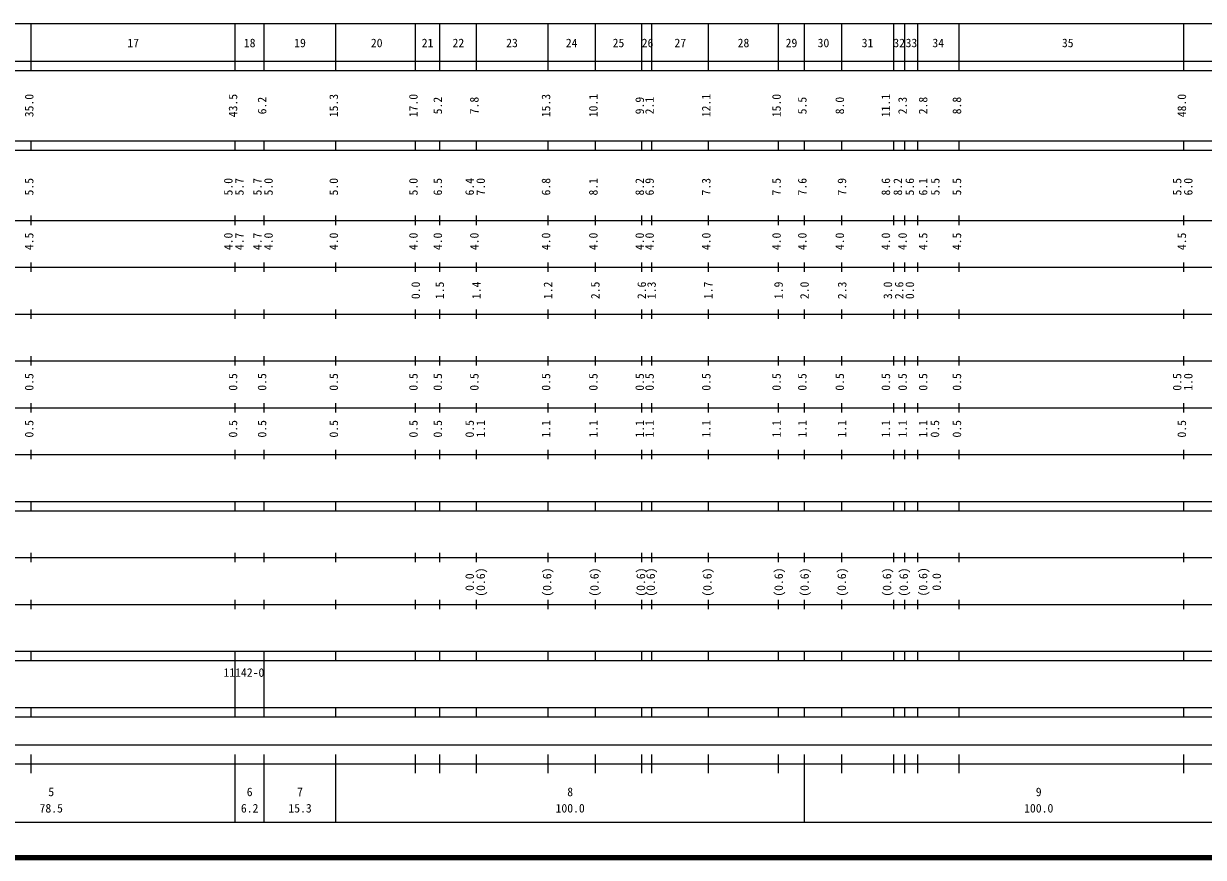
# Model space of a CAD drawing. Units: millimetres on the paper, enlarged 1000 times. Extents: x 40000 to 680000, y 20000 to 380000.
# Drawn here: x 301351 to 553151, y 20000 to 198000 of the extents above; entities that cross this region are included whole.
import ezdxf
from ezdxf.enums import TextEntityAlignment as Align

# ---------------------------------------------------------------- set-up
doc = ezdxf.new("R2010")
doc.units = ezdxf.units.MM
doc.header["$LTSCALE"] = 1000
doc.layers.add('M-TTL', color=2, linetype='Continuous', lineweight=140)
doc.layers.add('M-TTL-BAND', color=7, linetype='Continuous', lineweight=25)
doc.styles.add('ＭＳ ゴシック', font='')
doc.styles.get('ＭＳ ゴシック').set_extended_font_data('MS Gothic')

msp = doc.modelspace()

# ---------------------------------------------------------------- linework, layer by layer
at = {"layer": 'M-TTL'}
msp.add_line((40000, 20000), (680000, 20000), dxfattribs=at)
at = {"layer": 'M-TTL-BAND'}
for p, q in [((68000, 198000), (579000, 198000)), ((303000, 188000), (303000, 198000)), ((346500, 188000), (346500, 198000)), ((352700, 188000), (352700, 198000)), ((368000, 188000), (368000, 198000)), ((385000, 188000), (385000, 198000)), ((390200, 188000), (390200, 198000)), ((398000, 188000), (398000, 198000)), ((413300, 188000), (413300, 198000)), ((423400, 188000), (423400, 198000)), ((433300, 188000), (433300, 198000)), ((435400, 188000), (435400, 198000)), ((447500, 188000), (447500, 198000)), ((462500, 188000), (462500, 198000)), ((468000, 188000), (468000, 198000)), ((476000, 188000), (476000, 198000)), ((487100, 188000), (487100, 198000)), ((489400, 188000), (489400, 198000)), ((492200, 188000), (492200, 198000)), ((501000, 188000), (501000, 198000)), ((549000, 188000), (549000, 198000)), ((40000, 190000), (579000, 190000)), ((40000, 188000), (579000, 188000)), ((40000, 173000), (579000, 173000)), ((303000, 171000), (303000, 173000)), ((346500, 171000), (346500, 173000)), ((352700, 171000), (352700, 173000)), ((368000, 171000), (368000, 173000)), ((385000, 171000), (385000, 173000)), ((390200, 171000), (390200, 173000)), ((398000, 171000), (398000, 173000)), ((413300, 171000), (413300, 173000)), ((423400, 171000), (423400, 173000)), ((433300, 171000), (433300, 173000)), ((435400, 171000), (435400, 173000)), ((447500, 171000), (447500, 173000)), ((462500, 171000), (462500, 173000)), ((468000, 171000), (468000, 173000)), ((476000, 171000), (476000, 173000)), ((487100, 171000), (487100, 173000)), ((489400, 171000), (489400, 173000)), ((492200, 171000), (492200, 173000)), ((501000, 171000), (501000, 173000)), ((549000, 171000), (549000, 173000)), ((40000, 171000), (579000, 171000)), ((303000, 155000), (303000, 157000)), ((346500, 155000), (346500, 157000)), ((352700, 155000), (352700, 157000)), ((368000, 155000), (368000, 157000)), ((385000, 155000), (385000, 157000)), ((390200, 155000), (390200, 157000)), ((398000, 155000), (398000, 157000)), ((413300, 155000), (413300, 157000)), ((423400, 155000), (423400, 157000)), ((433300, 155000), (433300, 157000)), ((435400, 155000), (435400, 157000)), ((447500, 155000), (447500, 157000)), ((462500, 155000), (462500, 157000)), ((468000, 155000), (468000, 157000)), ((476000, 155000), (476000, 157000)), ((487100, 155000), (487100, 157000)), ((489400, 155000), (489400, 157000)), ((492200, 155000), (492200, 157000)), ((501000, 155000), (501000, 157000)), ((549000, 155000), (549000, 157000)), ((40000, 156000), (579000, 156000)), ((303000, 145000), (303000, 147000)), ((346500, 145000), (346500, 147000)), ((352700, 145000), (352700, 147000)), ((368000, 145000), (368000, 147000)), ((385000, 145000), (385000, 147000)), ((390200, 145000), (390200, 147000)), ((398000, 145000), (398000, 147000)), ((413300, 145000), (413300, 147000)), ((423400, 145000), (423400, 147000)), ((433300, 145000), (433300, 147000)), ((435400, 145000), (435400, 147000)), ((447500, 145000), (447500, 147000)), ((462500, 145000), (462500, 147000)), ((468000, 145000), (468000, 147000)), ((476000, 145000), (476000, 147000)), ((487100, 145000), (487100, 147000)), ((489400, 145000), (489400, 147000)), ((492200, 145000), (492200, 147000)), ((501000, 145000), (501000, 147000)), ((549000, 145000), (549000, 147000)), ((46000, 146000), (579000, 146000)), ((52000, 136000), (579000, 136000)), ((303000, 135000), (303000, 137000)), ((346500, 135000), (346500, 137000)), ((352700, 135000), (352700, 137000)), ((368000, 135000), (368000, 137000)), ((385000, 135000), (385000, 137000)), ((390200, 135000), (390200, 137000)), ((398000, 135000), (398000, 137000)), ((413300, 135000), (413300, 137000)), ((423400, 135000), (423400, 137000)), ((433300, 135000), (433300, 137000)), ((435400, 135000), (435400, 137000)), ((447500, 135000), (447500, 137000)), ((462500, 135000), (462500, 137000)), ((468000, 135000), (468000, 137000)), ((476000, 135000), (476000, 137000)), ((487100, 135000), (487100, 137000)), ((489400, 135000), (489400, 137000)), ((492200, 135000), (492200, 137000)), ((501000, 135000), (501000, 137000)), ((549000, 135000), (549000, 137000)), ((46000, 126000), (579000, 126000)), ((303000, 125000), (303000, 127000)), ((346500, 125000), (346500, 127000)), ((352700, 125000), (352700, 127000)), ((368000, 125000), (368000, 127000)), ((385000, 125000), (385000, 127000)), ((390200, 125000), (390200, 127000)), ((398000, 125000), (398000, 127000)), ((413300, 125000), (413300, 127000)), ((423400, 125000), (423400, 127000)), ((433300, 125000), (433300, 127000)), ((435400, 125000), (435400, 127000)), ((447500, 125000), (447500, 127000)), ((462500, 125000), (462500, 127000)), ((468000, 125000), (468000, 127000)), ((476000, 125000), (476000, 127000)), ((487100, 125000), (487100, 127000)), ((489400, 125000), (489400, 127000)), ((492200, 125000), (492200, 127000)), ((501000, 125000), (501000, 127000)), ((549000, 125000), (549000, 127000)), ((52000, 116000), (579000, 116000)), ((303000, 115000), (303000, 117000)), ((346500, 115000), (346500, 117000)), ((352700, 115000), (352700, 117000)), ((368000, 115000), (368000, 117000)), ((385000, 115000), (385000, 117000)), ((390200, 115000), (390200, 117000)), ((398000, 115000), (398000, 117000)), ((413300, 115000), (413300, 117000)), ((423400, 115000), (423400, 117000)), ((433300, 115000), (433300, 117000)), ((435400, 115000), (435400, 117000)), ((447500, 115000), (447500, 117000)), ((462500, 115000), (462500, 117000)), ((468000, 115000), (468000, 117000)), ((476000, 115000), (476000, 117000)), ((487100, 115000), (487100, 117000)), ((489400, 115000), (489400, 117000)), ((492200, 115000), (492200, 117000)), ((501000, 115000), (501000, 117000)), ((549000, 115000), (549000, 117000)), ((46000, 106000), (579000, 106000)), ((303000, 105000), (303000, 107000)), ((346500, 105000), (346500, 107000)), ((352700, 105000), (352700, 107000)), ((368000, 105000), (368000, 107000)), ((385000, 105000), (385000, 107000)), ((390200, 105000), (390200, 107000)), ((398000, 105000), (398000, 107000)), ((413300, 105000), (413300, 107000)), ((423400, 105000), (423400, 107000)), ((433300, 105000), (433300, 107000)), ((435400, 105000), (435400, 107000)), ((447500, 105000), (447500, 107000)), ((462500, 105000), (462500, 107000)), ((468000, 105000), (468000, 107000)), ((476000, 105000), (476000, 107000)), ((487100, 105000), (487100, 107000)), ((489400, 105000), (489400, 107000)), ((492200, 105000), (492200, 107000)), ((501000, 105000), (501000, 107000)), ((549000, 105000), (549000, 107000)), ((40000, 96000), (579000, 96000)), ((303000, 94000), (303000, 96000)), ((346500, 94000), (346500, 96000)), ((352700, 94000), (352700, 96000)), ((368000, 94000), (368000, 96000)), ((385000, 94000), (385000, 96000)), ((390200, 94000), (390200, 96000)), ((398000, 94000), (398000, 96000)), ((413300, 94000), (413300, 96000)), ((423400, 94000), (423400, 96000)), ((433300, 94000), (433300, 96000)), ((435400, 94000), (435400, 96000)), ((447500, 94000), (447500, 96000)), ((462500, 94000), (462500, 96000)), ((468000, 94000), (468000, 96000)), ((476000, 94000), (476000, 96000)), ((487100, 94000), (487100, 96000)), ((489400, 94000), (489400, 96000)), ((492200, 94000), (492200, 96000)), ((501000, 94000), (501000, 96000)), ((549000, 94000), (549000, 96000)), ((40000, 94000), (579000, 94000)), ((49000, 84000), (579000, 84000)), ((303000, 83000), (303000, 85000)), ((346500, 83000), (346500, 85000)), ((352700, 83000), (352700, 85000)), ((368000, 83000), (368000, 85000)), ((385000, 83000), (385000, 85000)), ((390200, 83000), (390200, 85000)), ((398000, 83000), (398000, 85000)), ((413300, 83000), (413300, 85000)), ((423400, 83000), (423400, 85000)), ((433300, 83000), (433300, 85000)), ((435400, 83000), (435400, 85000)), ((447500, 83000), (447500, 85000)), ((462500, 83000), (462500, 85000)), ((468000, 83000), (468000, 85000)), ((476000, 83000), (476000, 85000)), ((487100, 83000), (487100, 85000)), ((489400, 83000), (489400, 85000)), ((492200, 83000), (492200, 85000)), ((501000, 83000), (501000, 85000)), ((549000, 83000), (549000, 85000)), ((40000, 74000), (579000, 74000)), ((303000, 73000), (303000, 75000)), ((346500, 73000), (346500, 75000)), ((352700, 73000), (352700, 75000)), ((368000, 73000), (368000, 75000)), ((385000, 73000), (385000, 75000)), ((390200, 73000), (390200, 75000)), ((398000, 73000), (398000, 75000)), ((413300, 73000), (413300, 75000)), ((423400, 73000), (423400, 75000)), ((433300, 73000), (433300, 75000)), ((435400, 73000), (435400, 75000)), ((447500, 73000), (447500, 75000)), ((462500, 73000), (462500, 75000)), ((468000, 73000), (468000, 75000)), ((476000, 73000), (476000, 75000)), ((487100, 73000), (487100, 75000)), ((489400, 73000), (489400, 75000)), ((492200, 73000), (492200, 75000)), ((501000, 73000), (501000, 75000)), ((549000, 73000), (549000, 75000)), ((40000, 64000), (579000, 64000)), ((303000, 62000), (303000, 64000)), ((346500, 62000), (346500, 64000)), ((352700, 62000), (352700, 64000)), ((368000, 62000), (368000, 64000)), ((385000, 62000), (385000, 64000)), ((390200, 62000), (390200, 64000)), ((398000, 62000), (398000, 64000)), ((413300, 62000), (413300, 64000)), ((423400, 62000), (423400, 64000)), ((433300, 62000), (433300, 64000)), ((435400, 62000), (435400, 64000)), ((447500, 62000), (447500, 64000)), ((462500, 62000), (462500, 64000)), ((468000, 62000), (468000, 64000)), ((476000, 62000), (476000, 64000)), ((487100, 62000), (487100, 64000)), ((489400, 62000), (489400, 64000)), ((492200, 62000), (492200, 64000)), ((501000, 62000), (501000, 64000)), ((549000, 62000), (549000, 64000)), ((40000, 62000), (579000, 62000)), ((346500, 52000), (346500, 62000)), ((352700, 52000), (352700, 62000)), ((40000, 52000), (579000, 52000)), ((303000, 50000), (303000, 52000)), ((346500, 50000), (346500, 52000)), ((352700, 50000), (352700, 52000)), ((368000, 50000), (368000, 52000)), ((385000, 50000), (385000, 52000)), ((390200, 50000), (390200, 52000)), ((398000, 50000), (398000, 52000)), ((413300, 50000), (413300, 52000)), ((423400, 50000), (423400, 52000)), ((433300, 50000), (433300, 52000)), ((435400, 50000), (435400, 52000)), ((447500, 50000), (447500, 52000)), ((462500, 50000), (462500, 52000)), ((468000, 50000), (468000, 52000)), ((476000, 50000), (476000, 52000)), ((487100, 50000), (487100, 52000)), ((489400, 50000), (489400, 52000)), ((492200, 50000), (492200, 52000)), ((501000, 50000), (501000, 52000)), ((549000, 50000), (549000, 52000)), ((40000, 50000), (579000, 50000)), ((71000, 44000), (565000, 44000)), ((303000, 38000), (303000, 42000)), ((346500, 27500), (346500, 42000)), ((352700, 27500), (352700, 42000)), ((368000, 27500), (368000, 42000)), ((385000, 38000), (385000, 42000)), ((390200, 38000), (390200, 42000)), ((398000, 38000), (398000, 42000)), ((413300, 38000), (413300, 42000)), ((423400, 38000), (423400, 42000)), ((433300, 38000), (433300, 42000)), ((435400, 38000), (435400, 42000)), ((447500, 38000), (447500, 42000)), ((462500, 38000), (462500, 42000)), ((468000, 27500), (468000, 42000)), ((476000, 38000), (476000, 42000)), ((487100, 38000), (487100, 42000)), ((489400, 38000), (489400, 42000)), ((492200, 38000), (492200, 42000)), ((501000, 38000), (501000, 42000)), ((549000, 38000), (549000, 42000)), ((40000, 40000), (579000, 40000)), ((68000, 27500), (579000, 27500))]:
    msp.add_line(p, q, dxfattribs=at)

# ---------------------------------------------------------------- texts
at = {"layer": 'M-TTL-BAND', "style": 'ＭＳ ゴシック'}
for s, p in [('17', (324750, 192405)), ('18', (349600, 192405)), ('19', (360350, 192405)), ('20', (376714, 192405)), ('21', (387567, 192405)), ('22', (394147, 192405)), ('23', (405596, 192405)), ('24', (418324, 192405)), ('25', (428314, 192405)), ('26', (434517, 192405)), ('27', (441505, 192405)), ('28', (454992, 192405)), ('29', (465232, 192405)), ('30', (472057, 192405)), ('31', (481468, 192405)), ('32', (488224, 192405)), ('33', (490834, 192405)), ('34', (496562, 192405)), ('35', (524195, 192405)), ('5', (307250, 32523)), ('6', (349600, 32523)), ('7', (360350, 32523)), ('8', (418000, 32523)), ('9', (518000, 32523)), ('78.5', (307250, 29033)), ('6.2', (349600, 29033)), ('15.3', (360350, 29033)), ('100.0', (418000, 29033)), ('100.0', (518000, 29033))]:
    msp.add_text(s, height=1833, dxfattribs=at).set_placement(p, align=Align.BOTTOM_CENTER)
for s, p in [('35.0', (304000, 180500)), ('43.5', (347500, 180500)), ('6.2', (353700, 180500)), ('15.3', (369000, 180500)), ('17.0', (386000, 180500)), ('5.2', (391200, 180500)), ('7.8', (399000, 180500)), ('15.3', (414300, 180500)), ('10.1', (424400, 180500)), ('9.9', (434300, 180500)), ('2.1', (436400, 180500)), ('12.1', (448500, 180500)), ('15.0', (463500, 180500)), ('5.5', (469000, 180500)), ('8.0', (477000, 180500)), ('11.1', (486830, 180500)), ('2.3', (490400, 180500)), ('2.8', (494785, 180500)), ('8.8', (502000, 180500)), ('48.0', (550000, 180500)), ('5.5', (304000, 163174)), ('5.0', (346500, 163174)), ('5.7', (348870, 163174)), ('5.7', (352700, 163174)), ('5.0', (355070, 163174)), ('5.0', (369000, 163174)), ('5.0', (386000, 163174)), ('6.5', (391200, 163174)), ('6.4', (398000, 163174)), ('7.0', (400370, 163174)), ('6.8', (414300, 163174)), ('8.1', (424400, 163174)), ('8.2', (434300, 163174)), ('6.9', (436400, 163174)), ('7.3', (448500, 163174)), ('7.5', (463500, 163174)), ('7.6', (469000, 163174)), ('8.6', (486830, 163174)), ('8.2', (489382, 163174)), ('5.6', (491940, 163174)), ('6.1', (494785, 163174)), ('5.5', (497380, 163174)), ('5.5', (502000, 163174)), ('5.5', (549000, 163174)), ('6.0', (551370, 163174)), ('4.5', (304000, 151500)), ('4.0', (346500, 151500)), ('4.7', (348870, 151500)), ('4.7', (352700, 151500)), ('4.0', (355070, 151500)), ('4.0', (369000, 151500)), ('4.0', (386000, 151500)), ('4.0', (391200, 151500)), ('4.0', (399000, 151500)), ('4.0', (414300, 151500)), ('4.0', (424400, 151500)), ('4.0', (434300, 151500)), ('4.0', (436400, 151500)), ('4.0', (448500, 151500)), ('4.0', (463500, 151500)), ('4.0', (469000, 151500)), ('4.0', (477000, 151500)), ('4.0', (486830, 151500)), ('4.0', (490400, 151500)), ('4.5', (494785, 151500)), ('4.5', (502000, 151500)), ('4.5', (550000, 151500)), ('0.5', (304000, 121500)), ('0.5', (347500, 121500)), ('0.5', (353700, 121500)), ('0.5', (369000, 121500)), ('0.5', (386000, 121500)), ('0.5', (391200, 121500)), ('0.5', (399000, 121500)), ('0.5', (414300, 121500)), ('0.5', (424400, 121500)), ('0.5', (434300, 121500)), ('0.5', (436400, 121500)), ('0.5', (448500, 121500)), ('0.5', (463500, 121500)), ('0.5', (469000, 121500)), ('0.5', (477000, 121500)), ('0.5', (486830, 121500)), ('0.5', (490400, 121500)), ('0.5', (494785, 121500)), ('0.5', (502000, 121500)), ('0.5', (549000, 121500)), ('1.0', (551370, 121500)), ('0.5', (304000, 111500)), ('0.5', (347500, 111500)), ('0.5', (353700, 111500)), ('0.5', (369000, 111500)), ('0.5', (386000, 111500)), ('0.5', (391200, 111500)), ('0.5', (398000, 111500)), ('1.1', (400370, 111500)), ('1.1', (414300, 111500)), ('1.1', (424400, 111500)), ('1.1', (434300, 111500)), ('1.1', (436400, 111500)), ('1.1', (448500, 111500)), ('1.1', (463500, 111500)), ('1.1', (469000, 111500)), ('1.1', (486830, 111500)), ('1.1', (490400, 111500)), ('1.1', (494785, 111500)), ('0.5', (497305, 111500)), ('0.5', (502000, 111500)), ('0.5', (550000, 111500)), ('(0.6)', (400370, 78764)), ('(0.6)', (414540, 78764)), ('(0.6)', (424640, 78764)), ('(0.6)', (434540, 78764)), ('(0.6)', (436640, 78764)), ('(0.6)', (448740, 78764)), ('(0.6)', (487070, 78764)), ('(0.6)', (490640, 78764)), ('(0.6)', (494785, 78817)), ('0.0', (398000, 78764)), ('0.0', (497672, 78817))]:
    msp.add_text(s, height=1833, rotation=90, dxfattribs=at).set_placement(p, align=Align.BOTTOM_CENTER)
for s, p in [('7.9', (475997, 163174)), ('0.0', (385031, 141048)), ('1.5', (390156, 141048)), ('1.4', (397979, 141048)), ('1.2', (413264, 141048)), ('2.5', (423364, 141048)), ('2.6', (433264, 141048)), ('1.3', (435364, 141048)), ('1.7', (447464, 141048)), ('1.9', (462464, 141048)), ('2.0', (468004, 141048)), ('2.3', (476042, 141048)), ('3.0', (485794, 141048)), ('2.6', (488204, 141048)), ('0.0', (490481, 141048)), ('1.1', (476000, 111500)), ('(0.6)', (462490, 78764)), ('(0.6)', (468022, 78764)), ('(0.6)', (475960, 78764))]:
    msp.add_text(s, height=1833, rotation=90, dxfattribs=at).set_placement(p, align=Align.MIDDLE_CENTER)
msp.add_text('11142-0', height=1833, dxfattribs=at).set_placement((344000, 58000), align=Align.BOTTOM_LEFT)

doc.saveas('drawing.dxf')
